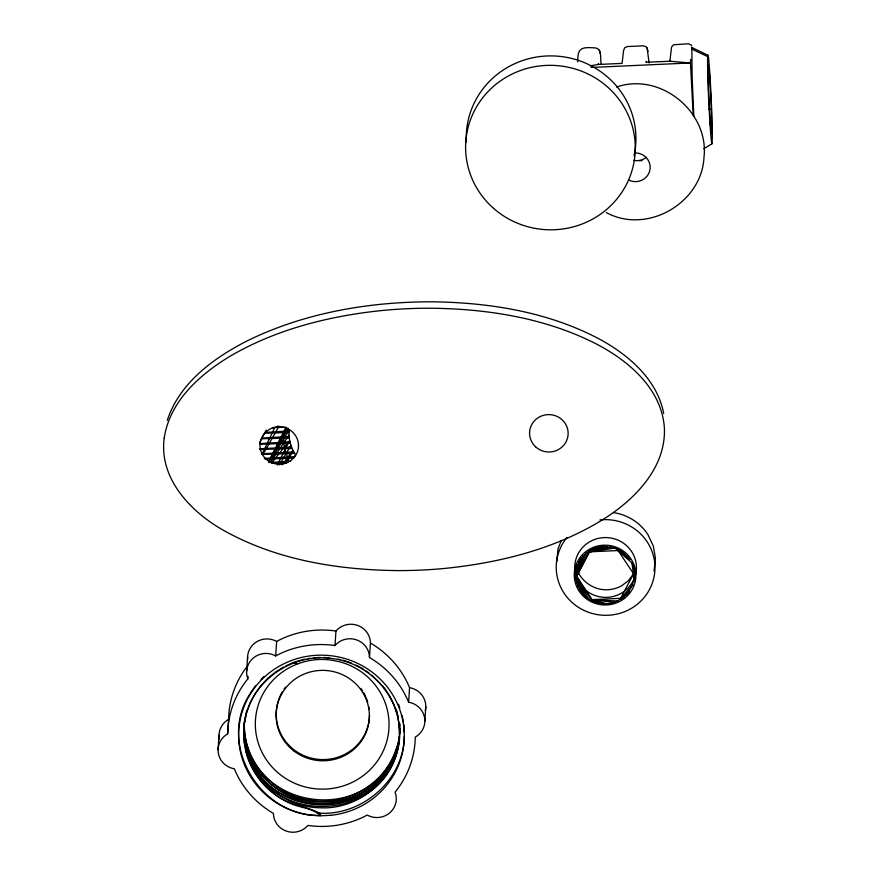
<?xml version="1.0" encoding="UTF-8"?>
<svg xmlns="http://www.w3.org/2000/svg" width="876" height="876" viewBox="0 0 876 876"><rect width="100%" height="100%" fill="white"/><g stroke="black" fill="none" stroke-linecap="round" stroke-linejoin="round"><path stroke-width="1.31" d="M265.099 459.09L293.602 458.093L295.54 454.896C290.733 447.592 288.401 438.756 289.069 430.039L269.414 462.495M577.229 565.348C571.973 583.942 583.394 602.261 602.765 603.695C623.712 605.677 640.947 582.518 631.892 562.874L615.062 548.08L603.63 546.405L596.019 547.73L589.033 550.916L580.744 558.691L576.167 568.962L575.554 576.43L576.955 583.81L575.609 572.674L576.003 580.164M249.759 694.252C216.821 745.049 261.026 817.242 320.342 815.523L320.452 813.563C305.22 805.526 286.682 804.869 273.301 792.813C260.139 782.465 250.394 767.934 246.079 751.728M218.069 749.703L219.022 735.194M227.672 733.869A93.809 90.94 3.7 0 1 247.853 678.845A19.48 18.878 3.7 0 1 253.46 657.898A19.48 18.878 3.7 0 1 275.688 655.916A93.809 90.94 3.7 0 1 334.993 645.546A19.48 18.878 3.7 0 1 356.521 639.863A19.48 18.878 3.7 0 1 369.486 657.548A93.809 90.94 3.7 0 1 408.61 702.202A19.48 18.878 3.7 0 1 424.531 717.455A19.48 18.878 3.7 0 1 415.257 737.121A93.809 90.94 3.7 0 1 395.076 792.145A19.48 18.878 3.7 0 1 389.47 813.081A19.48 18.878 3.7 0 1 367.23 815.063A93.809 90.94 3.7 0 1 307.936 825.433A19.48 18.878 3.7 0 1 286.397 831.127A19.48 18.878 3.7 0 1 273.432 813.432A93.809 90.94 3.7 0 1 234.319 768.789A19.48 18.878 3.7 0 1 218.387 753.524A19.48 18.878 3.7 0 1 227.672 733.858L228.614 719.36A93.82 90.94 3.8 0 1 247.131 666.417M246.638 671.29L247.59 656.781M247.842 678.834L248.017 676.195M275.688 655.916L276.641 641.418A19.48 18.878 3.8 0 0 256.526 641.878A19.48 18.878 3.8 0 0 247.634 659.343M334.993 645.546L335.946 631.038A19.48 18.878 3.7 0 1 357.474 625.355A19.48 18.878 3.7 0 1 370.428 643.05L369.486 657.548M408.61 702.202L409.563 687.693A19.48 18.878 3.8 0 1 425.309 710.578M424.849 721.277L425.802 706.779M590.347 65.831L598.209 64.474L598.275 63.521M646.028 61.353L645.973 62.305L669.844 61.221L690.463 62.962L693.212 115.172M669.844 61.221L671.607 46.932L673.611 44.753L688.153 43.8L690.934 44.796L691.821 46.012M690.715 59.327L690.463 62.962L591.147 67.463M244.667 719.919L243.856 729.807L244.338 740.286M243.67 732.61L244.634 720.477M399.007 739.508L399.894 728.131M399.708 731.394C401.142 773.574 362.248 809.829 320.594 807.792C283.09 807.584 247.93 777.494 244.382 739.716M404.307 736.267C403.935 780.483 361.23 816.782 317.791 813.048M556.786 561.363L558.012 548.934L561.22 540.591M577.766 61.9C577.558 47.983 581.095 46.757 595.724 47.983C602.557 49.242 599.83 59.042 601.243 63.937M578.762 561.91L576.671 576.375L578.379 587.303M244.897 719.262L246.791 710.217M244.524 722.153L246.649 712.451L250.065 703.11L254.117 695.391M244.481 722.711C249.934 681.681 292.453 652.072 332.836 658.664C369.617 663.143 400.551 696.727 399.522 734.197M399.193 736.705C394.112 777.866 351.112 807.212 310.87 800.204C273.903 795.32 243.2 761.288 244.262 723.642M399.051 738.95C393.97 780.1 350.958 809.457 310.728 802.449C273.575 797.543 242.729 763.171 244.152 725.328M398.898 741.195C387.126 822.323 265.494 825.904 246.375 747.25M398.865 741.753C384.871 828.685 254.325 824.327 244.524 737.482M398.755 743.428C386.984 824.568 265.34 828.148 246.222 749.495M691.876 49.231L691.492 47.687L691.876 49.231L692.226 47.665L707.994 55.276M711.914 143.839L712.33 137.685A44.347 1.281 87.4 0 0 709.691 71.777L709.045 63.16A44.347 1.281 87.4 0 0 707.918 79.639L708.345 91.662A44.347 1.281 87.4 0 0 711.914 143.817L703.822 148.679M580.744 558.691L576.671 576.375L580.273 590.588M286.364 462.703L287.744 457.327C283.55 448.293 281.919 437.518 286.594 428.298M583.153 555.756L576.671 576.375L582.584 593.61M167.272 420.392C179.416 382.943 213.645 357.988 247.273 340.819C304.738 312.666 369.398 301.651 433.029 301.804C491.162 302.647 550.774 312.404 602.261 340.644C630.227 356.368 657.558 380.611 663.701 413.582M397.069 746.319C371.818 829.988 243.484 810.574 244.294 723.083M396.927 748.553C374.589 827.043 253.372 816.093 244.667 735.238M654.076 571.152L655.445 558.362L653.31 546.044L647.955 534.656A49.374 47.841 3.9 0 0 613.386 512.57M585.924 553.15L576.671 576.375L585.288 596.315M635.407 568.885L632.877 574.842L628.004 581.029L621.621 585.781A30.857 29.904 3.9 0 1 598.22 588.738C587.292 585.672 577.755 576.572 576.003 565.13M274.779 427.554L261.88 454.48L294.675 453.407M273.487 453.111L286.54 428.2M277.32 465.003L289.617 440.431L271.483 463.229L286.989 462.681L292.912 450.341L282.236 464.773M268.658 461.356L286.047 427.214L272.337 427.63M259.603 442.676L266.205 430.116M633.315 566.367L634.662 577.503L634.104 581.215L633.6 573.802L618.106 550.544L618.62 549.58L621.949 551.519L629.997 559.589L618.106 550.544L589.647 551.836L589.033 550.916L576.671 576.375L588.322 598.658M576.167 568.962L576.671 576.375L592.154 599.633L620.624 598.341L633.6 573.802L631.892 562.874M268.91 461.641L285.401 431.222M285.598 430.521L286.802 428.287M268.757 462.539L288.018 428.145M263.019 454.447L279.006 426.207L276.553 426.36M279.313 464.915L290.931 445.49M288.992 435.252L270.498 462.44L290.646 461.324M250.372 693.08L255.748 685.492M254.697 694.285L260.479 686.127L267.3 678.769L274.089 673.14M620.624 598.341L627.117 594.421L629.526 591.486L620.624 598.341L624.336 597.027L621.237 599.261L620.624 598.341L633.041 584.829M261.048 679.513L263.775 676.59M592.417 549.11L589.647 551.836L576.671 576.375L591.65 600.597L592.154 599.633L617.854 601.078M596.019 547.73L589.647 551.836L615.062 548.08L618.62 549.58M275.064 672.341L283.616 666.954M599.775 546.832L589.647 551.836L611.338 547.04M285.915 665.891L292.814 662.694M603.63 546.405L589.647 551.836L607.495 546.482M294.029 662.311L301.3 660.022M616.551 87.042C660.208 71.788 709.231 111.712 703.997 157.373C701.742 203.276 646.893 234.713 606.302 212.572M302.516 659.639L305.023 659.19M307.52 658.741L310.027 658.292M264.979 432.448L289.058 431.003M262.023 438.077L289.135 436.434M260.271 443.574L289.967 441.8M259.865 448.862L291.544 446.979M262.22 453.768L293.832 451.917M264.289 458.4L294.467 456.67M313.805 657.777L320.167 657.449M598.209 64.474L622.091 63.39L623.526 50.764L624.632 47.797L627.304 46.559L643.477 45.826L646.258 46.822L647.145 48.038L649.094 62.984M708.804 109.27L711.378 109.15L709.571 74.799L708.147 65.196L708.542 89.943L710.348 124.304L711.761 133.908L711.378 109.15M639.37 160.735L642.075 160.604M259.537 449.508L292.157 448.479M264.552 433.259L289.036 432.514M261.65 438.788L289.31 437.945M260.117 444.231L290.361 443.3M323.989 657.416L329.069 657.81M614.251 602.447L592.154 599.633L595.209 602.097M337.862 659.124L340.348 659.639M627.687 556.567L618.106 550.544L621.949 551.519M606.641 603.772L592.154 599.633L598.932 603.137M342.845 660.154L351.243 663.033M293.832 662.486L297.468 663.953A66.883 64.835 3.7 0 1 331.84 660.175L340.392 661.982A66.872 64.835 3.7 0 1 378.082 760.105A66.872 64.835 3.7 0 1 270.377 765.077A66.872 64.835 3.7 0 1 297.457 663.953L293.843 662.387M707.698 56.611L691.865 49.089L692.128 76.661L693.847 116.398M618.106 550.544L624.982 553.862M355.853 665.136L360.386 667.37M320.342 815.523C312.042 807.771 300.621 808.011 290.733 803.631C281.448 799.514 272.962 793.787 265.702 786.681C253.92 774.614 246.057 758.78 244.229 741.961M361.525 667.928L363.628 669.33M365.719 670.72L368.873 672.823M371.818 675.166L383.283 686.674M384.104 687.616L389.656 695.883L394.036 704.775L397.178 714.137M398.536 704.271L399.785 708.005M396.105 708.947L397.288 712.451M647.145 48.038L647.988 51.465M599.392 50.206L600.224 53.622M402.128 715.517L403.354 721.944M397.748 714.871L398.208 717.291M397.408 715.342L399.029 723.817L399.555 733.639M403.847 724.518L404.274 732.358M399.763 723.784L399.894 726.237M399.489 723.576L399.817 729.708M399.303 724.025L399.664 731.953M243.999 727.562L244.492 738.041M243.714 732.051L244.196 742.519M466.36 141.967A84.852 82.224 3.9 0 1 557.859 56.184A84.852 82.224 3.9 0 1 634.049 155.687M599.983 519.906A49.374 47.841 3.9 0 1 654.416 574.722A49.374 47.841 3.9 0 1 585.934 611.273A49.374 47.841 3.9 0 1 566.947 537.535M634.607 152.95A14.815 14.355 3.9 0 1 649.839 170.349A14.815 14.355 3.9 0 1 628.618 180.04M646.389 157.297A14.815 14.355 3.9 0 1 633.687 160.352M276.75 641.352A93.82 90.94 3.8 0 1 336.066 631.059M370.493 643.083A93.82 90.94 3.8 0 1 409.585 687.759M219.339 739.026A19.48 18.878 3.7 0 1 228.614 719.36M369.464 715.177A46.636 45.202 3.7 0 1 310.739 757.981A46.636 45.202 3.7 0 1 282.181 692.084M284.087 689.073A46.636 45.202 3.7 0 1 285.499 687.145M360.934 688.448A46.636 45.202 3.7 0 1 362.292 690.43M363.54 692.467A46.636 45.202 3.7 0 1 365.697 696.727M366.157 697.822A46.636 45.202 3.7 0 1 367.723 702.311M368.796 706.932A46.636 45.202 3.7 0 1 369.146 709.275M164.228 437.88C158.633 478.953 191.57 512.799 224.891 531.086C276.958 559.961 337.435 569.805 396.357 570.583A464.608 450.22 3.9 0 0 445.424 568.36C500.809 562.655 556.588 548.562 604.155 518.767C635.242 499.046 666.034 467.532 664.391 428.068C661.807 388.44 627.895 360.091 594.924 343.239C544.598 317.944 487.614 308.899 431.737 308.232A464.608 450.22 3.9 0 0 382.659 310.454C330.405 315.776 278.031 328.741 232.162 355.01C201.119 373.285 169.966 400.376 164.228 437.88M331.128 815.293L320.309 815.797L309.513 814.921A82.837 80.307 3.7 0 1 252.222 691.131A82.837 80.307 3.7 0 1 391.933 693.562A82.837 80.307 3.7 0 1 331.128 815.293M493.582 208.368A84.852 82.224 3.9 0 0 633.414 165.115A84.852 82.224 3.9 0 0 524.341 69.215A84.852 82.224 3.9 0 0 493.582 208.368M265.986 459.024A19.283 18.692 3.9 0 0 297.993 449.935A19.283 18.692 3.9 0 0 273.75 427.576A19.283 18.692 3.9 0 0 265.986 459.024M535.586 446.815A19.283 18.692 3.9 0 0 567.604 437.726A19.283 18.692 3.9 0 0 543.35 415.355A19.283 18.692 3.9 0 0 535.586 446.815M583.854 588.595A30.857 29.904 3.9 0 0 635.418 575.236A30.857 29.904 3.9 0 0 597.509 538.576A30.857 29.904 3.9 0 0 583.854 588.595M583.328 596.195A30.857 29.904 3.9 0 0 634.903 582.847A30.857 29.904 3.9 0 0 596.994 546.175A30.857 29.904 3.9 0 0 583.328 596.195M293.865 750.951A46.636 45.202 3.7 0 0 368.895 722.284A46.636 45.202 3.7 0 0 305.516 673.502A46.636 45.202 3.7 0 0 293.865 750.951"/></g></svg>
